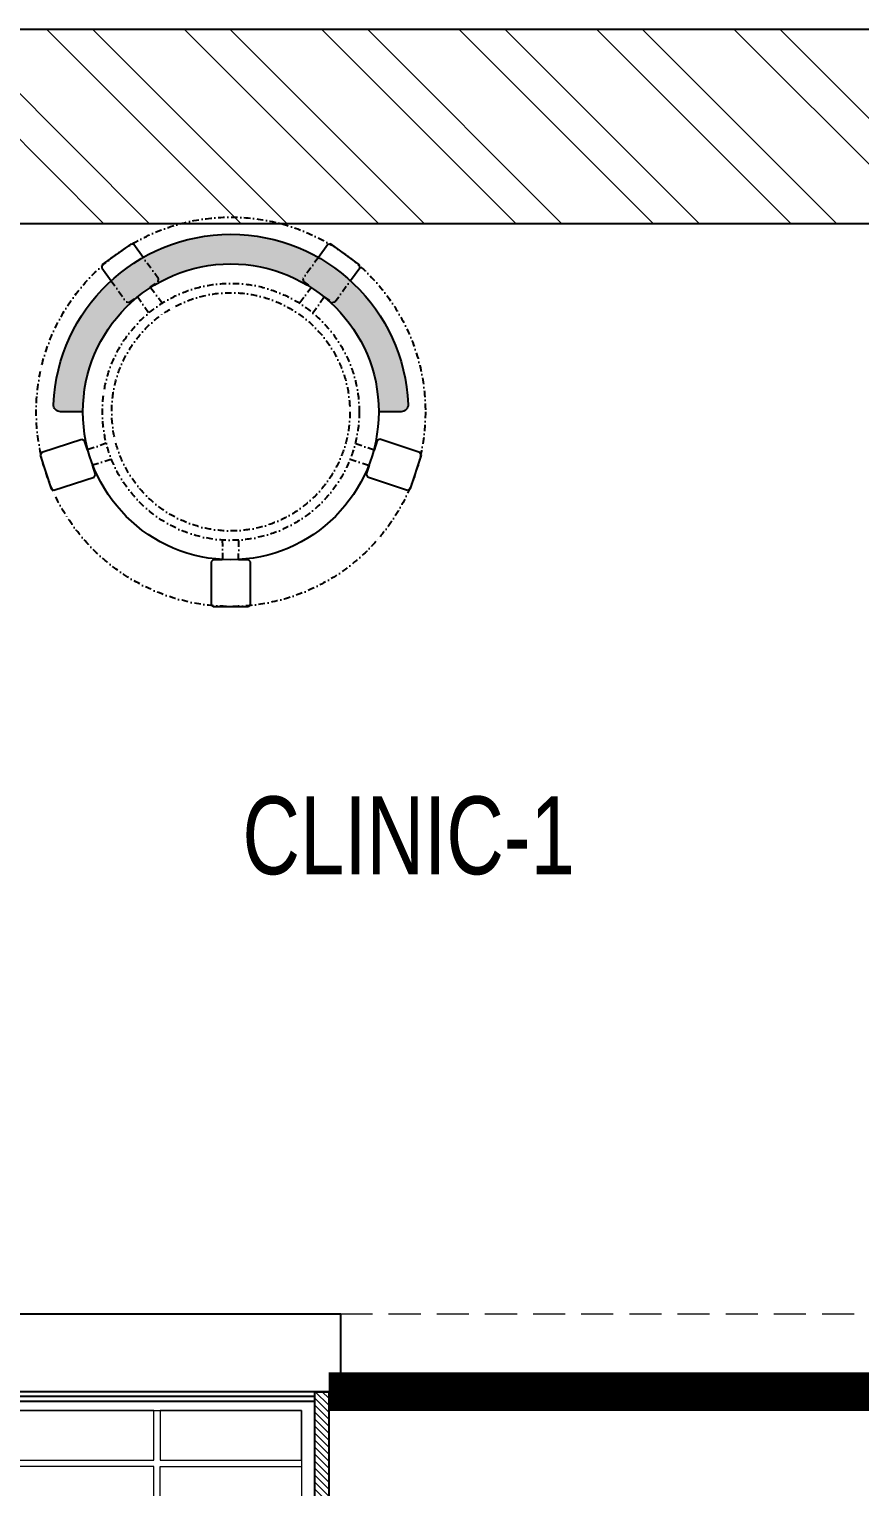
# Model space of a CAD drawing. Header units: feet. Extents: x 9895686 to 9903211, y -6853034 to -6842446.
# Drawn here: x 9896811 to 9897878, y -6845333 to -6843461 of the extents above; entities that cross this region are included whole.
import ezdxf

# ---------------------------------------------------------------- set-up
doc = ezdxf.new("R2010")
doc.units = ezdxf.units.FT
doc.header["$LTSCALE"] = 33
doc.header["$MEASUREMENT"] = 0
for name, pattern in [('a_p6_plan_L18$0$HIDDEN', [0.375, 0.25, -0.125]), ('ACAD_ISO03W100', [30, 12, -18]), ('DASHDOT2', [0.5, 0.25, -0.125, 0, -0.125])]:
    doc.linetypes.add(name, pattern=pattern)
doc.layers.add('A-WALL', color=1, linetype='Continuous')
for name, color, linetype, lineweight in [('A-WALL HATCH', 251, 'Continuous', 5), ('HATCH', 9, 'Continuous', 9), ('LENS-CURTAIN', 5, 'a_p6_plan_L18$0$HIDDEN', 9), ('LENS-FURNITURE', 13, 'Continuous', 9), ('LENS-PARTITION', 21, 'Continuous', 25), ('LENS-TEXT', 31, 'Continuous', 5), ('LENS_DIMENSION', 193, 'Continuous', 0), ('LK-FF&E WALL', 1, 'Continuous', 9), ('LK-FLUTTED FINISH', 20, 'Continuous', 30), ('LN-ELEVATION-1', 81, 'Continuous', 25), ('LN-ELEVATION-2', 103, 'Continuous', 20), ('LN-ELEVATION-3', 125, 'Continuous', 18), ('LN-HATCH', 251, 'Continuous', 0)]:
    doc.layers.add(name, color=color, linetype=linetype, lineweight=lineweight)
doc.styles.add('LK TXT', font='GILC____.TTF', dxfattribs={"height": 100})
pattern_1 = [(45, (7858558.917008298, 3503823.203216763), (-4.490128060534575, 4.490128060534575), [])]

# ---------------------------------------------------------------- blocks, each defined once
blk = doc.blocks.new('A$Ca0fa8df8')
at = {"layer": 'A-WALL HATCH'}
h = blk.add_hatch(dxfattribs=at)
h.set_pattern_fill('ANSI32', color=256, scale=333)
h.set_pattern_definition([(45, (-4295573.609453732, 5466910.072039519), (-88.29995930067012, 88.29995930067012), []), (45, (-4295514.742814297, 5466910.072039519), (-88.29995930067012, 88.29995930067012), [])])
h.paths.add_polyline_path([(-9500, 7525), (-1015, 7525), (-1014.999999996274, 4529.999999999069), (-1265, 4530.000000000931), (-1265, 7275), (-9500, 7275)])
at = {"layer": 'A-WALL'}
blk.add_lwpolyline([(-9500, 7525), (-1015, 7525), (-1014.999999996274, 4529.999999999069), (-1265, 4530.000000000931), (-1265, 7275), (-9500, 7275)], close=True, dxfattribs=at)
blk = doc.blocks.new('DR STOOL')
at = {"layer": 'HATCH'}
h = blk.add_hatch(dxfattribs=at)
h.set_pattern_fill('ANSI36', color=250, angle=-90.00000000000001)
h.set_pattern_definition([(315, (-227.8099174643867, 917.3997257252777), (6.173926083235043, -1.683798022700468), [7.9375, -1.587499999999999, 0, -1.587499999999999])])
edge = h.paths.add_edge_path()
edge.add_line((-190.0000000041909, 4.511094e-10), (-218.6899174675346, 4.511094e-10))
edge.add_arc((-218.6899174670689, 9.120000000388245), 9.119999999940092, 177.6119845363388, 269.9999999996136, ccw=False)
edge.add_arc((-1.8626451e-09, 3.565219e-10), 228.000000002257, 2.3880154632688004, 177.6119845367313, ccw=False)
edge.add_arc((218.6899174633436, 9.120000000497384), 9.120000000051716, -90.00000000034493, 2.3880154629299, ccw=False)
edge.add_line((218.6899174633436, 4.511094e-10), (190, 4.511094e-10))
edge.add_arc((-1.8626451e-09, 4.511094e-10), 190.000000001979, -1.27e-14, 180)
at = {"layer": 'LN-ELEVATION-1', "color": 1, "ltscale": 100}
for p, q in [((-128.6221585394814, 215.4841044476634), (-165.2704676063731, 189.0243927398114)), ((-124.7228340068832, 214.8545704018979), (-128.6221585394814, 215.4841044476634)), ((-112.6981821293011, 198.1996966340157), (-124.7228340068832, 214.8545704018979)), ((124.7553772013634, 214.9803744515593), (112.5488144652918, 198.2845540212292)), ((128.7014972954057, 215.5933048763618), (124.7553772013634, 214.9803744515593)), ((128.7014972954057, 215.5933048763618), (124.7553772013634, 214.9803744515593)), ((165.1911288509145, 188.915192311113), (128.7014972954057, 215.5933048763618)), ((165.1911288509145, 188.915192311113), (128.7014972954057, 215.5933048763618)), ((-165.2704676063731, 189.0243927398114), (-165.9069543029182, 185.0820035930228)), ((165.7973639420234, 185.0121775862135), (165.1911288509145, 188.915192311113)), ((165.7973639420234, 185.0121775862135), (165.1911288509145, 188.915192311113)), ((-165.9069543029182, 185.0820035930228), (-153.8003208162263, 168.3135803133482)), ((153.6734594982117, 168.4294150282658), (165.7973639420234, 185.0121775862135)), ((-191.2928382232785, -35.45407700946089), (-242.9550312487409, -52.24013893969095)), ((-187.9259491492994, -37.1695928365807), (-191.2928382232785, -35.45407700946089)), ((-184.1424400564283, -48.81403796559607), (-187.9259491492994, -37.1695928365807)), ((188.0651108901948, -36.96233201187715), (184.0504167033359, -49.19388854173303)), ((191.3981811110861, -35.27656588272658), (188.0651108901948, -36.96233201187715)), ((243.0100176925771, -52.21682526778022), (191.3981811110861, -35.27656588272658)), ((-242.9550312487409, -52.24013893969095), (-244.7482102331705, -55.75945052818861)), ((-244.7482102331705, -55.75945052818861), (-230.7800458371639, -98.74904560100549)), ((230.715890809428, -98.7280946081737), (244.8123673382215, -55.78040257930116)), ((244.8123673382215, -55.78040257930116), (243.0100176925771, -52.21682526778022)), ((-173.8639617776498, -80.4479453730819), (-177.8421125086024, -68.2044548037811)), ((177.6922140880488, -68.56540505095472), (173.8739495249465, -80.1985000452405)), ((-227.2218665438704, -100.5620286722478), (-175.5596735184081, -83.7759667420105)), ((-175.5596735184081, -83.7759667420105), (-173.8639617776498, -80.4479453730819)), ((173.8739495249465, -80.1985000452405), (175.5794035866856, -83.5704969359358)), ((175.5794035866856, -83.5704969359358), (227.1912401677109, -100.5107563209894)), ((-230.7800458371639, -98.74904560100549), (-227.2218665438704, -100.5620286722478)), ((227.1912401677109, -100.5107563209894), (230.715890809428, -98.7280946081737)), ((-22.72193054761737, -190.2142363802995), (-25.39390889601782, -192.886214728569)), ((-25.39390889601782, -192.886214728569), (-25.39390889601782, -247.2070584567482)), ((-10.47823652112856, -190.2142363802995), (-22.72193054761737, -190.2142363802995)), ((22.78362171910703, -190.2142363802995), (9.910054048988968, -190.2142363802995)), ((25.42475448176265, -192.8553691428751), (22.78362171910703, -190.2142363802995)), ((25.42475448176265, -247.1762128710543), (25.42475448176265, -192.8553691428751)), ((-25.39390889601782, -247.2070584567482), (-22.60096735274419, -250)), ((-22.60096735274419, -250), (22.60096735274419, -250)), ((22.60096735274419, -250), (25.42475448176265, -247.1762128710543))]:
    blk.add_line(p, q, dxfattribs=at)
at = {"layer": 'LN-ELEVATION-1', "linetype": 'DASHDOT2'}
for p, q in [((-92.92521573789418, 170.8129362839827), (-112.6981821293011, 198.1996966340157)), ((112.5488144652918, 198.2845540212292), (92.69529851106927, 171.1294289919315)), ((-93.52748446213081, 167.0824927485227), (-92.92521573789418, 170.8129362839827)), ((92.69529851106927, 171.1294289919315), (93.26858203159645, 167.4385604566923)), ((-153.8003208162263, 168.3135803133482), (-134.1093360339291, 141.0403694751003)), ((-103.4542870586738, 159.9154408004979), (-93.52748446213081, 167.0824927485227)), ((-88.15393704269081, 139.4771787207864), (-103.4542870586738, 159.9154408004979)), ((103.6608748426661, 159.8406005539291), (88.19885099539533, 139.4487815762331)), ((93.26858203159645, 167.4385604566923), (103.6608748426661, 159.8406005539291)), ((133.7372852512635, 141.1612321265929), (153.6734594982117, 168.4294150282658)), ((-134.1093360339291, 141.0403694751003), (-130.4219571123831, 140.4450534014686)), ((-130.4219571123831, 140.4450534014686), (-119.9844727469608, 147.9808124662595)), ((-119.9844727469608, 147.9808124662595), (-105.3687285655178, 126.9741353208374)), ((105.4096150295809, 126.94019481352), (120.1194891873747, 147.8074627162714)), ((120.1194891873747, 147.8074627162714), (130.0033113472163, 140.5812532722048)), ((130.0033113472163, 140.5812532722048), (133.7372852512635, 141.1612321265929)), ((-159.954806596972, -40.49024384317454), (-184.1424400564283, -48.81403796559607)), ((184.0504167033359, -49.19388854173303), (159.8786162491887, -40.79004861696012)), ((-177.8421125086024, -68.2044548037811), (-153.4148110738024, -60.73628028803068)), ((153.3006618716754, -61.02382378749462), (177.6922140880488, -68.56540505095472)), ((-10.92024635523557, -164.6382343793375), (-10.47823652112856, -190.2142363802995)), ((9.910054048988968, -190.2142363802995), (10.35584833659231, -164.674698740353))]:
    blk.add_line(p, q, dxfattribs=at)
at = {"layer": 'LN-ELEVATION-1', "color": 1, "ltscale": 100}
blk.add_lwpolyline([(-190.0000000023283, 0), (-218.6899174656719, 0, -0.4264743413925903), (-227.8019973598421, 9.5, -0.959166304662544), (227.8019973593764, 9.5, -0.4264743413925903), (218.6899174647406, 0), (190.0000000013969, 0)], format="xyb", dxfattribs=at)
at = {"layer": 'LN-ELEVATION-1', "linetype": 'DASHDOT2'}
for radius in [250, 165, 153]:
    blk.add_circle((0, 0), radius, dxfattribs=at)
at = {"layer": 'LN-ELEVATION-1', "color": 1, "ltscale": 100}
blk.add_circle((0, 0), 190, dxfattribs=at)
blk = doc.blocks.new('VC HD 1010')
at = {"layer": 'LN-HATCH', "ltscale": 0.5}
h = blk.add_hatch(dxfattribs=at)
h.set_pattern_fill('ANSI31', color=256, scale=2)
h.set_pattern_definition([(45, (3761554.586240421, 1795022.935917533), (-4.490128060534575, 4.490128060534575), [])])
h.paths.add_polyline_path([(-505.166666666977, 24), (-505.166666666977, -166), (-499.1666666669771, -166), (-499.1666666669771, -176), (-505.166666666977, -176), (-505.166666666977, -220), (-487.1666666669772, -220), (-487.1666666669772, 24)])
h = blk.add_hatch(dxfattribs=at)
h.set_pattern_fill('ANSI31', color=256, scale=2)
h.set_pattern_definition(pattern_1)
h.paths.add_polyline_path([(504.8333333330228, 24), (504.8333333330228, -166), (498.8333333330228, -166), (498.8333333330228, -176), (504.8333333330228, -176), (504.8333333330228, -220), (486.8333333330228, -220), (486.8333333330228, 24)])
h = blk.add_hatch(dxfattribs=at)
h.set_pattern_fill('ANSI31', color=256, scale=2)
h.set_pattern_definition([(45, (7858741.917008297, 3503823.203216763), (-4.490128060534575, 4.490128060534575), [])])
h.paths.add_polyline_path([(-470.1666666669772, -220), (-470.1666666669772, -226), (-505.166666666977, -226), (-505.166666666977, -220)])
h = blk.add_hatch(dxfattribs=at)
h.set_pattern_fill('ANSI31', color=256, scale=2)
h.set_pattern_definition(pattern_1)
h.paths.add_polyline_path([(476.8333333330228, -220), (476.8333333330228, -226), (511.8333333330228, -226), (511.8333333330228, -220)])
at = {"layer": 'LN-ELEVATION-1', "ltscale": 0.5}
for points in [[(-505.166666666977, 24), (-505.166666666977, -166), (-499.1666666669771, -166), (-499.1666666669771, -176), (-505.166666666977, -176), (-505.166666666977, -220), (-487.1666666669772, -220), (-487.1666666669772, 24)], [(504.8333333330228, 24), (504.8333333330228, -166), (498.8333333330228, -166), (498.8333333330228, -176), (504.8333333330228, -176), (504.8333333330228, -220), (486.8333333330228, -220), (486.8333333330228, 24)], [(486.8333333330228, 12), (-487.1666666669772, 12), (-487.1666666669772, 18), (486.8333333330228, 18)], [(-470.1666666669772, -220), (-470.1666666669772, -226), (-505.166666666977, -226), (-505.166666666977, -220)], [(469.8333333330228, -220), (469.8333333330228, -226), (504.8333333330228, -226), (504.8333333330228, -220)]]:
    blk.add_lwpolyline(points, close=True, dxfattribs=at)
at = {"layer": 'LN-ELEVATION-2', "ltscale": 0.5}
blk.add_lwpolyline([(470.1666666674428, 0), (-470.1666666674428, 0), (-470.1666666674428, -208), (470.1666666674428, -208)], close=True, dxfattribs=at)
at = {"layer": 'LN-ELEVATION-3', "ltscale": 0.5}
for p, q in [((-487.1666666669772, 24), (486.8333333330228, 24)), ((-470.1666666669772, -220), (469.8333333330228, -220)), ((469.8333333330228, -226), (-470.1666666669772, -226))]:
    blk.add_line(p, q, dxfattribs=at)
for points in [[(-470.1666666674428, 0), (-288.5000000004657, 0), (-288.5000000004657, -64), (-470.1666666674428, -64)], [(-280.5000000004657, 0), (-98.83333333348855, 0), (-98.83333333348855, -64), (-280.5000000004657, -64)], [(-90.83333333348855, 0), (90.83333333348855, 0), (90.83333333348855, -64), (-90.83333333348855, -64)], [(98.83333333348855, 0), (280.5000000004657, 0), (280.5000000004657, -64), (98.83333333348855, -64)], [(288.5000000004657, 0), (470.1666666674428, 0), (470.1666666674428, -64), (288.5000000004657, -64)], [(-470.1666666674428, -136), (-288.5000000004657, -136), (-288.5000000004657, -72), (-470.1666666674428, -72)], [(-280.5000000004657, -72), (-98.83333333348855, -72), (-98.83333333348855, -136), (-280.5000000004657, -136)], [(-90.83333333348855, -72), (90.83333333348855, -72), (90.83333333348855, -136), (-90.83333333348855, -136)], [(98.83333333348855, -72), (280.5000000004657, -72), (280.5000000004657, -136), (98.83333333348855, -136)], [(288.5000000004657, -72), (470.1666666674428, -72), (470.1666666674428, -136), (288.5000000004657, -136)], [(-470.1666666674428, -144), (-288.5000000004657, -144), (-288.5000000004657, -208), (-470.1666666674428, -208)], [(-280.5000000004657, -144), (-98.83333333348855, -144), (-98.83333333348855, -208), (-280.5000000004657, -208)], [(-90.83333333348855, -144), (90.83333333348855, -144), (90.83333333348855, -208), (-90.83333333348855, -208)], [(98.83333333348855, -144), (280.5000000004657, -144), (280.5000000004657, -208), (98.83333333348855, -208)], [(288.5000000004657, -144), (470.1666666674428, -144), (470.1666666674428, -208), (288.5000000004657, -208)]]:
    blk.add_lwpolyline(points, close=True, dxfattribs=at)

msp = doc.modelspace()

# ---------------------------------------------------------------- linework, layer by layer
at = {"layer": 'LENS-CURTAIN', "ltscale": 5}
msp.add_lwpolyline([(9897960.897204159, -6845210.843166572), (9897210.897204159, -6845210.843166572), (9897210.897204159, -6845110.843166573), (9897960.897204159, -6845110.843166573)], close=True, dxfattribs=at)
at = {"layer": 'LENS-PARTITION'}
msp.add_lwpolyline([(9895935.897204151, -6845210.843166571), (9895935.897204151, -6845110.843166573), (9897210.897204159, -6845110.843166573), (9897210.897204159, -6845210.843166571)], close=True, dxfattribs=at)
at = {"layer": 'LK-FLUTTED FINISH', "linetype": 'ACAD_ISO03W100', "ltscale": 0.05, "const_width": 50}
msp.add_lwpolyline([(9897195.89720415, -6845210.843166571), (9901160.897204196, -6845210.843289351)], dxfattribs=at)

# ---------------------------------------------------------------- block references
at = {"layer": 'LENS-FURNITURE'}
msp.add_blockref('DR STOOL', (9897070.036650246, -6843952.30222243), dxfattribs=at)
at = {"layer": 'LENS_DIMENSION', "rotation": 90}
msp.add_blockref('A$Ca0fa8df8', (9903210.897204151, -6842445.843248531), dxfattribs=at)
at = {"layer": 'LK-FF&E WALL', "xscale": -1}
msp.add_blockref('VC HD 1010', (9896690.730537483, -6845234.843166571), dxfattribs=at)

# ---------------------------------------------------------------- texts
at = {"layer": 'LENS-TEXT', "color": 0, "linetype": 'Continuous', "ltscale": 3, "insert": (9897298.476744186, -6844496.98255814), "char_height": 100, "attachment_point": 5, "style": 'LK TXT'}
msp.add_mtext_dynamic_manual_height_columns('CLINIC-1', width=337.0465116279069, gutter_width=0.9999999999999992, heights=[0], dxfattribs=at)

doc.saveas('drawing.dxf')
